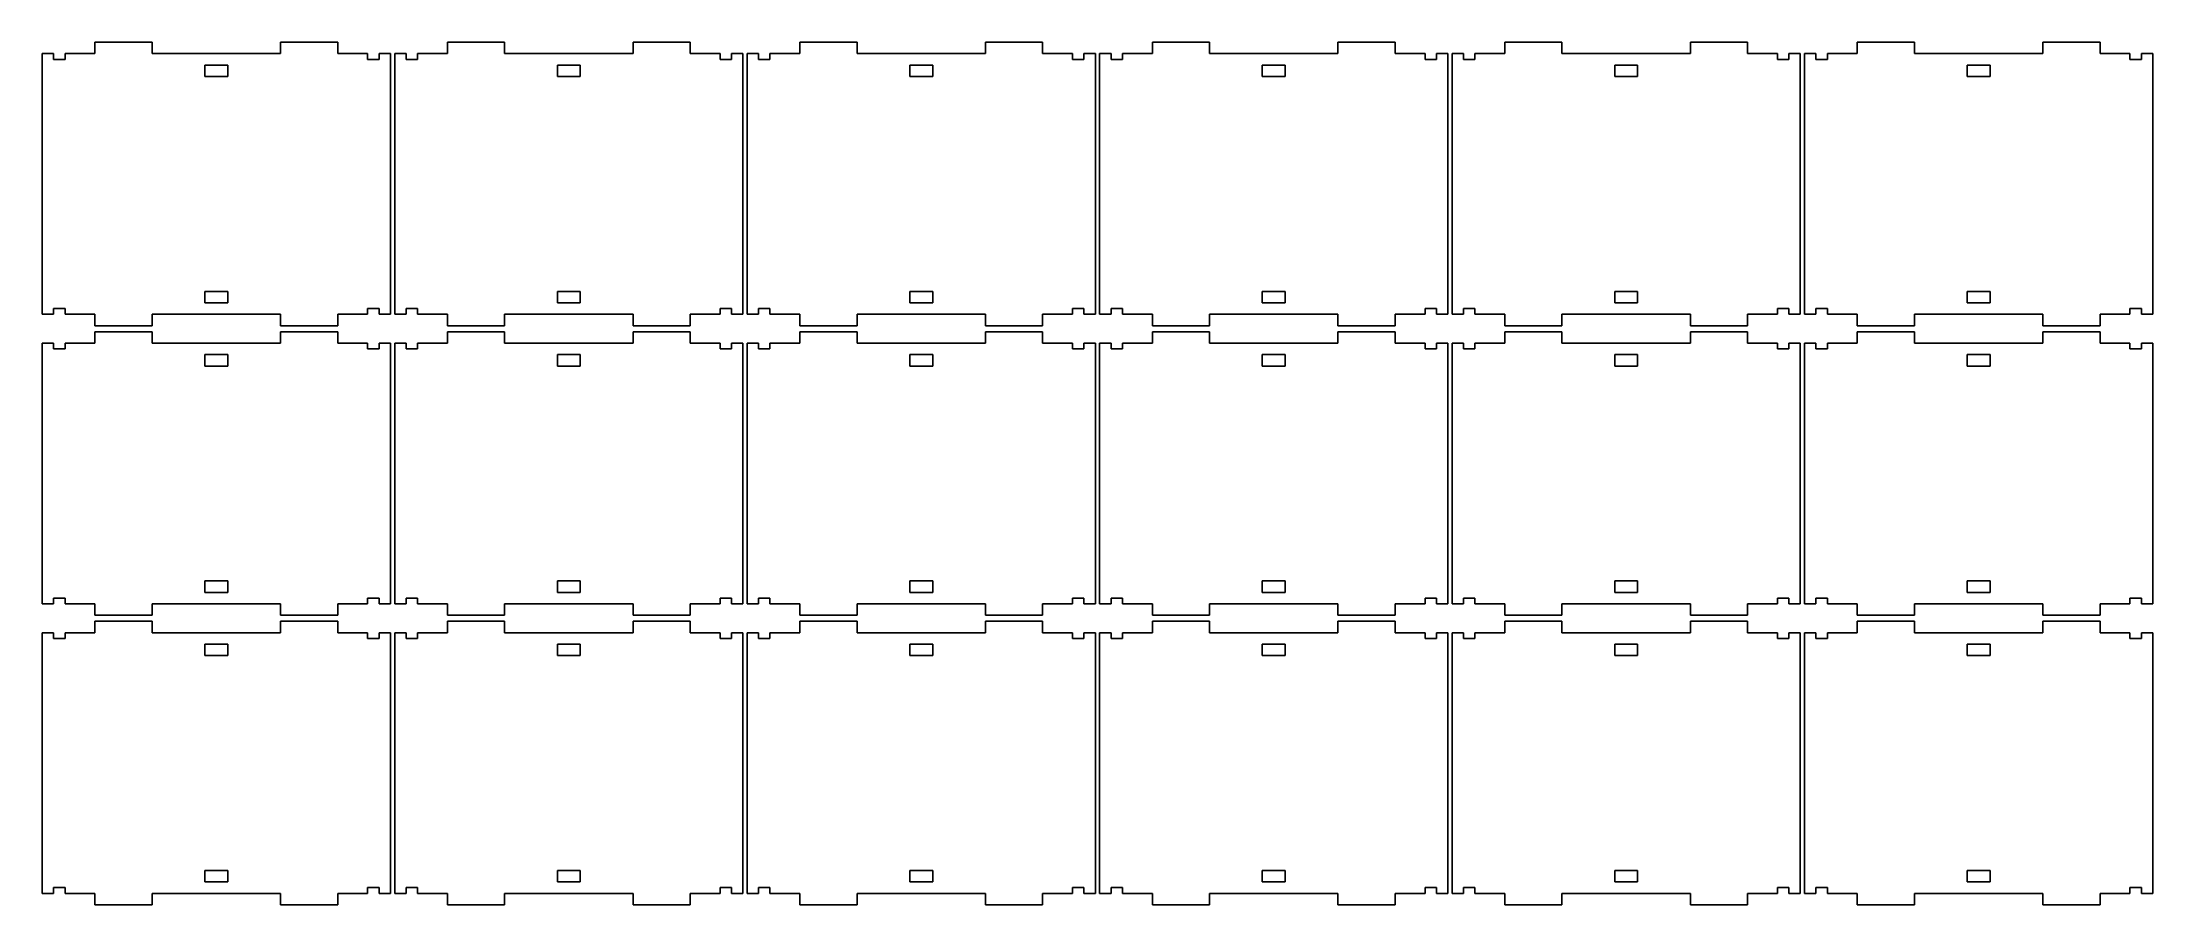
# Model space of a CAD drawing. Header units: millimetres. Extents: x 0 to 554, y 0 to 226.
import ezdxf

# ---------------------------------------------------------------- set-up
doc = ezdxf.new("R2010")
doc.units = ezdxf.units.MM
doc.layers.get('0').update_dxf_attribs({"color": 178, "true_color": 0x000000})
doc.layers.add('cutout', color=1, linetype='Continuous', true_color=0xff0000)

msp = doc.modelspace()

# ---------------------------------------------------------------- linework, layer by layer
for p, q in [((0, 223.4), (0, 155)), ((3, 223.4), (0, 223.4)), ((3, 223.4), (3, 221.9)), ((3, 221.9), (6, 221.9)), ((13.85, 223.4), (6, 223.4)), ((6, 221.9), (6, 223.4)), ((28.85, 226.4), (13.85, 226.4)), ((13.85, 223.4), (13.85, 226.4)), ((28.85, 223.4), (28.85, 226.4)), ((62.55, 223.4), (28.85, 223.4)), ((77.55, 226.4), (62.55, 226.4)), ((62.55, 223.4), (62.55, 226.4)), ((77.55, 223.4), (77.55, 226.4)), ((85.4, 223.4), (77.55, 223.4)), ((85.4, 223.4), (85.4, 221.9)), ((85.4, 221.9), (88.4, 221.9)), ((91.4, 223.4), (88.4, 223.4)), ((88.4, 221.9), (88.4, 223.4)), ((91.4, 155), (91.4, 223.4)), ((92.5, 223.4), (92.5, 155)), ((95.5, 223.4), (92.5, 223.4)), ((95.5, 223.4), (95.5, 221.9)), ((95.5, 221.9), (98.5, 221.9)), ((106.35, 223.4), (98.5, 223.4)), ((98.5, 221.9), (98.5, 223.4)), ((121.35, 226.4), (106.35, 226.4)), ((106.35, 223.4), (106.35, 226.4)), ((121.35, 223.4), (121.35, 226.4)), ((155.05, 223.4), (121.35, 223.4)), ((170.05, 226.4), (155.05, 226.4)), ((155.05, 223.4), (155.05, 226.4)), ((170.05, 223.4), (170.05, 226.4)), ((177.9, 223.4), (170.05, 223.4)), ((177.9, 223.4), (177.9, 221.9)), ((177.9, 221.9), (180.9, 221.9)), ((183.9, 223.4), (180.9, 223.4)), ((180.9, 221.9), (180.9, 223.4)), ((183.9, 155), (183.9, 223.4)), ((185, 223.4), (185, 155)), ((188, 223.4), (185, 223.4)), ((188, 223.4), (188, 221.9)), ((188, 221.9), (191, 221.9)), ((198.85, 223.4), (191, 223.4)), ((191, 221.9), (191, 223.4)), ((213.85, 226.4), (198.85, 226.4)), ((198.85, 223.4), (198.85, 226.4)), ((213.85, 223.4), (213.85, 226.4)), ((247.55, 223.4), (213.85, 223.4)), ((262.55, 226.4), (247.55, 226.4)), ((247.55, 223.4), (247.55, 226.4)), ((262.55, 223.4), (262.55, 226.4)), ((270.4, 223.4), (262.55, 223.4)), ((270.4, 223.4), (270.4, 221.9)), ((270.4, 221.9), (273.4, 221.9)), ((276.4, 223.4), (273.4, 223.4)), ((273.4, 221.9), (273.4, 223.4)), ((276.4, 155), (276.4, 223.4)), ((277.5, 223.4), (277.5, 155)), ((280.5, 223.4), (277.5, 223.4)), ((280.5, 223.4), (280.5, 221.9)), ((280.5, 221.9), (283.5, 221.9)), ((291.35, 223.4), (283.5, 223.4)), ((283.5, 221.9), (283.5, 223.4)), ((306.35, 226.4), (291.35, 226.4)), ((291.35, 223.4), (291.35, 226.4)), ((306.35, 223.4), (306.35, 226.4)), ((340.05, 223.4), (306.35, 223.4)), ((355.05, 226.4), (340.05, 226.4)), ((340.05, 223.4), (340.05, 226.4)), ((355.05, 223.4), (355.05, 226.4)), ((362.9, 223.4), (355.05, 223.4)), ((362.9, 223.4), (362.9, 221.9)), ((362.9, 221.9), (365.9, 221.9)), ((368.9, 223.4), (365.9, 223.4)), ((365.9, 221.9), (365.9, 223.4)), ((368.9, 155), (368.9, 223.4)), ((370, 223.4), (370, 155)), ((373, 223.4), (370, 223.4)), ((373, 223.4), (373, 221.9)), ((373, 221.9), (376, 221.9)), ((383.85, 223.4), (376, 223.4)), ((376, 221.9), (376, 223.4)), ((398.85, 226.4), (383.85, 226.4)), ((383.85, 223.4), (383.85, 226.4)), ((398.85, 223.4), (398.85, 226.4)), ((432.55, 223.4), (398.85, 223.4)), ((447.55, 226.4), (432.55, 226.4)), ((432.55, 223.4), (432.55, 226.4)), ((447.55, 223.4), (447.55, 226.4)), ((455.4, 223.4), (447.55, 223.4)), ((455.4, 223.4), (455.4, 221.9)), ((455.4, 221.9), (458.4, 221.9)), ((461.4, 223.4), (458.4, 223.4)), ((458.4, 221.9), (458.4, 223.4)), ((461.4, 155), (461.4, 223.4)), ((462.5, 223.4), (462.5, 155)), ((465.5, 223.4), (462.5, 223.4)), ((465.5, 223.4), (465.5, 221.9)), ((465.5, 221.9), (468.5, 221.9)), ((476.35, 223.4), (468.5, 223.4)), ((468.5, 221.9), (468.5, 223.4)), ((491.35, 226.4), (476.35, 226.4)), ((476.35, 223.4), (476.35, 226.4)), ((491.35, 223.4), (491.35, 226.4)), ((525.05, 223.4), (491.35, 223.4)), ((540.05, 226.4), (525.05, 226.4)), ((525.05, 223.4), (525.05, 226.4)), ((540.05, 223.4), (540.05, 226.4)), ((547.9, 223.4), (540.05, 223.4)), ((547.9, 223.4), (547.9, 221.9)), ((547.9, 221.9), (550.9, 221.9)), ((553.9, 223.4), (550.9, 223.4)), ((550.9, 221.9), (550.9, 223.4)), ((553.9, 155), (553.9, 223.4)), ((6, 156.5), (3, 156.5)), ((3, 156.5), (3, 155)), ((6, 155), (6, 156.5)), ((88.4, 156.5), (85.4, 156.5)), ((85.4, 156.5), (85.4, 155)), ((88.4, 155), (88.4, 156.5)), ((98.5, 156.5), (95.5, 156.5)), ((95.5, 156.5), (95.5, 155)), ((98.5, 155), (98.5, 156.5)), ((180.9, 156.5), (177.9, 156.5)), ((177.9, 156.5), (177.9, 155)), ((180.9, 155), (180.9, 156.5)), ((191, 156.5), (188, 156.5)), ((188, 156.5), (188, 155)), ((191, 155), (191, 156.5)), ((273.4, 156.5), (270.4, 156.5)), ((270.4, 156.5), (270.4, 155)), ((273.4, 155), (273.4, 156.5)), ((283.5, 156.5), (280.5, 156.5)), ((280.5, 156.5), (280.5, 155)), ((283.5, 155), (283.5, 156.5)), ((365.9, 156.5), (362.9, 156.5)), ((362.9, 156.5), (362.9, 155)), ((365.9, 155), (365.9, 156.5)), ((376, 156.5), (373, 156.5)), ((373, 156.5), (373, 155)), ((376, 155), (376, 156.5)), ((458.4, 156.5), (455.4, 156.5)), ((455.4, 156.5), (455.4, 155)), ((458.4, 155), (458.4, 156.5)), ((468.5, 156.5), (465.5, 156.5)), ((465.5, 156.5), (465.5, 155)), ((468.5, 155), (468.5, 156.5)), ((550.9, 156.5), (547.9, 156.5)), ((547.9, 156.5), (547.9, 155)), ((550.9, 155), (550.9, 156.5)), ((0, 155), (3, 155)), ((6, 155), (13.85, 155)), ((13.85, 152), (13.85, 155)), ((13.85, 152), (28.85, 152)), ((28.85, 150.4), (13.85, 150.4)), ((13.85, 147.4), (13.85, 150.4)), ((28.85, 155), (62.55, 155)), ((28.85, 152), (28.85, 155)), ((28.85, 147.4), (28.85, 150.4)), ((62.55, 152), (62.55, 155)), ((62.55, 152), (77.55, 152)), ((77.55, 150.4), (62.55, 150.4)), ((62.55, 147.4), (62.55, 150.4)), ((77.55, 155), (85.4, 155)), ((77.55, 152), (77.55, 155)), ((77.55, 147.4), (77.55, 150.4)), ((88.4, 155), (91.4, 155)), ((92.5, 155), (95.5, 155)), ((98.5, 155), (106.35, 155)), ((106.35, 152), (106.35, 155)), ((106.35, 152), (121.35, 152)), ((121.35, 150.4), (106.35, 150.4)), ((106.35, 147.4), (106.35, 150.4)), ((121.35, 155), (155.05, 155)), ((121.35, 152), (121.35, 155)), ((121.35, 147.4), (121.35, 150.4)), ((155.05, 152), (155.05, 155)), ((155.05, 152), (170.05, 152)), ((170.05, 150.4), (155.05, 150.4)), ((155.05, 147.4), (155.05, 150.4)), ((170.05, 155), (177.9, 155)), ((170.05, 152), (170.05, 155)), ((170.05, 147.4), (170.05, 150.4)), ((180.9, 155), (183.9, 155)), ((185, 155), (188, 155)), ((191, 155), (198.85, 155)), ((198.85, 152), (198.85, 155)), ((198.85, 152), (213.85, 152)), ((213.85, 150.4), (198.85, 150.4)), ((198.85, 147.4), (198.85, 150.4)), ((213.85, 155), (247.55, 155)), ((213.85, 152), (213.85, 155)), ((213.85, 147.4), (213.85, 150.4)), ((247.55, 152), (247.55, 155)), ((247.55, 152), (262.55, 152)), ((262.55, 150.4), (247.55, 150.4)), ((247.55, 147.4), (247.55, 150.4)), ((262.55, 155), (270.4, 155)), ((262.55, 152), (262.55, 155)), ((262.55, 147.4), (262.55, 150.4)), ((273.4, 155), (276.4, 155)), ((277.5, 155), (280.5, 155)), ((283.5, 155), (291.35, 155)), ((291.35, 152), (291.35, 155)), ((291.35, 152), (306.35, 152)), ((306.35, 150.4), (291.35, 150.4)), ((291.35, 147.4), (291.35, 150.4)), ((306.35, 155), (340.05, 155)), ((306.35, 152), (306.35, 155)), ((306.35, 147.4), (306.35, 150.4)), ((340.05, 152), (340.05, 155)), ((340.05, 152), (355.05, 152)), ((355.05, 150.4), (340.05, 150.4)), ((340.05, 147.4), (340.05, 150.4)), ((355.05, 155), (362.9, 155)), ((355.05, 152), (355.05, 155)), ((355.05, 147.4), (355.05, 150.4)), ((365.9, 155), (368.9, 155)), ((370, 155), (373, 155)), ((376, 155), (383.85, 155)), ((383.85, 152), (383.85, 155)), ((383.85, 152), (398.85, 152)), ((398.85, 150.4), (383.85, 150.4)), ((383.85, 147.4), (383.85, 150.4)), ((398.85, 155), (432.55, 155)), ((398.85, 152), (398.85, 155)), ((398.85, 147.4), (398.85, 150.4)), ((432.55, 152), (432.55, 155)), ((432.55, 152), (447.55, 152)), ((447.55, 150.4), (432.55, 150.4)), ((432.55, 147.4), (432.55, 150.4)), ((447.55, 155), (455.4, 155)), ((447.55, 152), (447.55, 155)), ((447.55, 147.4), (447.55, 150.4)), ((458.4, 155), (461.4, 155)), ((462.5, 155), (465.5, 155)), ((468.5, 155), (476.35, 155)), ((476.35, 152), (476.35, 155)), ((476.35, 152), (491.35, 152)), ((491.35, 150.4), (476.35, 150.4)), ((476.35, 147.4), (476.35, 150.4)), ((491.35, 155), (525.05, 155)), ((491.35, 152), (491.35, 155)), ((491.35, 147.4), (491.35, 150.4)), ((525.05, 152), (525.05, 155)), ((525.05, 152), (540.05, 152)), ((540.05, 150.4), (525.05, 150.4)), ((525.05, 147.4), (525.05, 150.4)), ((540.05, 155), (547.9, 155)), ((540.05, 152), (540.05, 155)), ((540.05, 147.4), (540.05, 150.4)), ((550.9, 155), (553.9, 155)), ((0, 147.4), (0, 79)), ((3, 147.4), (0, 147.4)), ((3, 147.4), (3, 145.9)), ((3, 145.9), (6, 145.9)), ((13.85, 147.4), (6, 147.4)), ((6, 145.9), (6, 147.4)), ((62.55, 147.4), (28.85, 147.4)), ((85.4, 147.4), (77.55, 147.4)), ((85.4, 147.4), (85.4, 145.9)), ((85.4, 145.9), (88.4, 145.9)), ((91.4, 147.4), (88.4, 147.4)), ((88.4, 145.9), (88.4, 147.4)), ((91.4, 79), (91.4, 147.4)), ((92.5, 147.4), (92.5, 79)), ((95.5, 147.4), (92.5, 147.4)), ((95.5, 147.4), (95.5, 145.9)), ((95.5, 145.9), (98.5, 145.9)), ((106.35, 147.4), (98.5, 147.4)), ((98.5, 145.9), (98.5, 147.4)), ((155.05, 147.4), (121.35, 147.4)), ((177.9, 147.4), (170.05, 147.4)), ((177.9, 147.4), (177.9, 145.9)), ((177.9, 145.9), (180.9, 145.9)), ((183.9, 147.4), (180.9, 147.4)), ((180.9, 145.9), (180.9, 147.4)), ((183.9, 79), (183.9, 147.4)), ((185, 147.4), (185, 79)), ((188, 147.4), (185, 147.4)), ((188, 147.4), (188, 145.9)), ((188, 145.9), (191, 145.9)), ((198.85, 147.4), (191, 147.4)), ((191, 145.9), (191, 147.4)), ((247.55, 147.4), (213.85, 147.4)), ((270.4, 147.4), (262.55, 147.4)), ((270.4, 147.4), (270.4, 145.9)), ((270.4, 145.9), (273.4, 145.9)), ((276.4, 147.4), (273.4, 147.4)), ((273.4, 145.9), (273.4, 147.4)), ((276.4, 79), (276.4, 147.4)), ((277.5, 147.4), (277.5, 79)), ((280.5, 147.4), (277.5, 147.4)), ((280.5, 147.4), (280.5, 145.9)), ((280.5, 145.9), (283.5, 145.9)), ((291.35, 147.4), (283.5, 147.4)), ((283.5, 145.9), (283.5, 147.4)), ((340.05, 147.4), (306.35, 147.4)), ((362.9, 147.4), (355.05, 147.4)), ((362.9, 147.4), (362.9, 145.9)), ((362.9, 145.9), (365.9, 145.9)), ((368.9, 147.4), (365.9, 147.4)), ((365.9, 145.9), (365.9, 147.4)), ((368.9, 79), (368.9, 147.4)), ((370, 147.4), (370, 79)), ((373, 147.4), (370, 147.4)), ((373, 147.4), (373, 145.9)), ((373, 145.9), (376, 145.9)), ((383.85, 147.4), (376, 147.4)), ((376, 145.9), (376, 147.4)), ((432.55, 147.4), (398.85, 147.4)), ((455.4, 147.4), (447.55, 147.4)), ((455.4, 147.4), (455.4, 145.9)), ((455.4, 145.9), (458.4, 145.9)), ((461.4, 147.4), (458.4, 147.4)), ((458.4, 145.9), (458.4, 147.4)), ((461.4, 79), (461.4, 147.4)), ((462.5, 147.4), (462.5, 79)), ((465.5, 147.4), (462.5, 147.4)), ((465.5, 147.4), (465.5, 145.9)), ((465.5, 145.9), (468.5, 145.9)), ((476.35, 147.4), (468.5, 147.4)), ((468.5, 145.9), (468.5, 147.4)), ((525.05, 147.4), (491.35, 147.4)), ((547.9, 147.4), (540.05, 147.4)), ((547.9, 147.4), (547.9, 145.9)), ((547.9, 145.9), (550.9, 145.9)), ((553.9, 147.4), (550.9, 147.4)), ((550.9, 145.9), (550.9, 147.4)), ((553.9, 79), (553.9, 147.4)), ((0, 79), (3, 79)), ((6, 80.5), (3, 80.5)), ((3, 80.5), (3, 79)), ((6, 79), (6, 80.5)), ((6, 79), (13.85, 79)), ((13.85, 76), (13.85, 79)), ((28.85, 79), (62.55, 79)), ((28.85, 76), (28.85, 79)), ((62.55, 76), (62.55, 79)), ((77.55, 79), (85.4, 79)), ((77.55, 76), (77.55, 79)), ((88.4, 80.5), (85.4, 80.5)), ((85.4, 80.5), (85.4, 79)), ((88.4, 79), (88.4, 80.5)), ((88.4, 79), (91.4, 79)), ((92.5, 79), (95.5, 79)), ((98.5, 80.5), (95.5, 80.5)), ((95.5, 80.5), (95.5, 79)), ((98.5, 79), (98.5, 80.5)), ((98.5, 79), (106.35, 79)), ((106.35, 76), (106.35, 79)), ((121.35, 79), (155.05, 79)), ((121.35, 76), (121.35, 79)), ((155.05, 76), (155.05, 79)), ((170.05, 79), (177.9, 79)), ((170.05, 76), (170.05, 79)), ((180.9, 80.5), (177.9, 80.5)), ((177.9, 80.5), (177.9, 79)), ((180.9, 79), (180.9, 80.5)), ((180.9, 79), (183.9, 79)), ((185, 79), (188, 79)), ((191, 80.5), (188, 80.5)), ((188, 80.5), (188, 79)), ((191, 79), (191, 80.5)), ((191, 79), (198.85, 79)), ((198.85, 76), (198.85, 79)), ((213.85, 79), (247.55, 79)), ((213.85, 76), (213.85, 79)), ((247.55, 76), (247.55, 79)), ((262.55, 79), (270.4, 79)), ((262.55, 76), (262.55, 79)), ((273.4, 80.5), (270.4, 80.5)), ((270.4, 80.5), (270.4, 79)), ((273.4, 79), (273.4, 80.5)), ((273.4, 79), (276.4, 79)), ((277.5, 79), (280.5, 79)), ((283.5, 80.5), (280.5, 80.5)), ((280.5, 80.5), (280.5, 79)), ((283.5, 79), (283.5, 80.5)), ((283.5, 79), (291.35, 79)), ((291.35, 76), (291.35, 79)), ((306.35, 79), (340.05, 79)), ((306.35, 76), (306.35, 79)), ((340.05, 76), (340.05, 79)), ((355.05, 79), (362.9, 79)), ((355.05, 76), (355.05, 79)), ((365.9, 80.5), (362.9, 80.5)), ((362.9, 80.5), (362.9, 79)), ((365.9, 79), (365.9, 80.5)), ((365.9, 79), (368.9, 79)), ((370, 79), (373, 79)), ((376, 80.5), (373, 80.5)), ((373, 80.5), (373, 79)), ((376, 79), (376, 80.5)), ((376, 79), (383.85, 79)), ((383.85, 76), (383.85, 79)), ((398.85, 79), (432.55, 79)), ((398.85, 76), (398.85, 79)), ((432.55, 76), (432.55, 79)), ((447.55, 79), (455.4, 79)), ((447.55, 76), (447.55, 79)), ((458.4, 80.5), (455.4, 80.5)), ((455.4, 80.5), (455.4, 79)), ((458.4, 79), (458.4, 80.5)), ((458.4, 79), (461.4, 79)), ((462.5, 79), (465.5, 79)), ((468.5, 80.5), (465.5, 80.5)), ((465.5, 80.5), (465.5, 79)), ((468.5, 79), (468.5, 80.5)), ((468.5, 79), (476.35, 79)), ((476.35, 76), (476.35, 79)), ((491.35, 79), (525.05, 79)), ((491.35, 76), (491.35, 79)), ((525.05, 76), (525.05, 79)), ((540.05, 79), (547.9, 79)), ((540.05, 76), (540.05, 79)), ((550.9, 80.5), (547.9, 80.5)), ((547.9, 80.5), (547.9, 79)), ((550.9, 79), (550.9, 80.5)), ((550.9, 79), (553.9, 79)), ((13.85, 76), (28.85, 76)), ((28.85, 74.4), (13.85, 74.4)), ((13.85, 71.4), (13.85, 74.4)), ((28.85, 71.4), (28.85, 74.4)), ((62.55, 76), (77.55, 76)), ((77.55, 74.4), (62.55, 74.4)), ((62.55, 71.4), (62.55, 74.4)), ((77.55, 71.4), (77.55, 74.4)), ((106.35, 76), (121.35, 76)), ((121.35, 74.4), (106.35, 74.4)), ((106.35, 71.4), (106.35, 74.4)), ((121.35, 71.4), (121.35, 74.4)), ((155.05, 76), (170.05, 76)), ((170.05, 74.4), (155.05, 74.4)), ((155.05, 71.4), (155.05, 74.4)), ((170.05, 71.4), (170.05, 74.4)), ((198.85, 76), (213.85, 76)), ((213.85, 74.4), (198.85, 74.4)), ((198.85, 71.4), (198.85, 74.4)), ((213.85, 71.4), (213.85, 74.4)), ((247.55, 76), (262.55, 76)), ((262.55, 74.4), (247.55, 74.4)), ((247.55, 71.4), (247.55, 74.4)), ((262.55, 71.4), (262.55, 74.4)), ((291.35, 76), (306.35, 76)), ((306.35, 74.4), (291.35, 74.4)), ((291.35, 71.4), (291.35, 74.4)), ((306.35, 71.4), (306.35, 74.4)), ((340.05, 76), (355.05, 76)), ((355.05, 74.4), (340.05, 74.4)), ((340.05, 71.4), (340.05, 74.4)), ((355.05, 71.4), (355.05, 74.4)), ((383.85, 76), (398.85, 76)), ((398.85, 74.4), (383.85, 74.4)), ((383.85, 71.4), (383.85, 74.4)), ((398.85, 71.4), (398.85, 74.4)), ((432.55, 76), (447.55, 76)), ((447.55, 74.4), (432.55, 74.4)), ((432.55, 71.4), (432.55, 74.4)), ((447.55, 71.4), (447.55, 74.4)), ((476.35, 76), (491.35, 76)), ((491.35, 74.4), (476.35, 74.4)), ((476.35, 71.4), (476.35, 74.4)), ((491.35, 71.4), (491.35, 74.4)), ((525.05, 76), (540.05, 76)), ((540.05, 74.4), (525.05, 74.4)), ((525.05, 71.4), (525.05, 74.4)), ((540.05, 71.4), (540.05, 74.4)), ((0, 71.4), (0, 3)), ((3, 71.4), (0, 71.4)), ((3, 71.4), (3, 69.9)), ((3, 69.9), (6, 69.9)), ((13.85, 71.4), (6, 71.4)), ((6, 69.9), (6, 71.4)), ((62.55, 71.4), (28.85, 71.4)), ((85.4, 71.4), (77.55, 71.4)), ((85.4, 71.4), (85.4, 69.9)), ((85.4, 69.9), (88.4, 69.9)), ((91.4, 71.4), (88.4, 71.4)), ((88.4, 69.9), (88.4, 71.4)), ((91.4, 3), (91.4, 71.4)), ((92.5, 71.4), (92.5, 3)), ((95.5, 71.4), (92.5, 71.4)), ((95.5, 71.4), (95.5, 69.9)), ((95.5, 69.9), (98.5, 69.9)), ((106.35, 71.4), (98.5, 71.4)), ((98.5, 69.9), (98.5, 71.4)), ((155.05, 71.4), (121.35, 71.4)), ((177.9, 71.4), (170.05, 71.4)), ((177.9, 71.4), (177.9, 69.9)), ((177.9, 69.9), (180.9, 69.9)), ((183.9, 71.4), (180.9, 71.4)), ((180.9, 69.9), (180.9, 71.4)), ((183.9, 3), (183.9, 71.4)), ((185, 71.4), (185, 3)), ((188, 71.4), (185, 71.4)), ((188, 71.4), (188, 69.9)), ((188, 69.9), (191, 69.9)), ((198.85, 71.4), (191, 71.4)), ((191, 69.9), (191, 71.4)), ((247.55, 71.4), (213.85, 71.4)), ((270.4, 71.4), (262.55, 71.4)), ((270.4, 71.4), (270.4, 69.9)), ((270.4, 69.9), (273.4, 69.9)), ((276.4, 71.4), (273.4, 71.4)), ((273.4, 69.9), (273.4, 71.4)), ((276.4, 3), (276.4, 71.4)), ((277.5, 71.4), (277.5, 3)), ((280.5, 71.4), (277.5, 71.4)), ((280.5, 71.4), (280.5, 69.9)), ((280.5, 69.9), (283.5, 69.9)), ((291.35, 71.4), (283.5, 71.4)), ((283.5, 69.9), (283.5, 71.4)), ((340.05, 71.4), (306.35, 71.4)), ((362.9, 71.4), (355.05, 71.4)), ((362.9, 71.4), (362.9, 69.9)), ((362.9, 69.9), (365.9, 69.9)), ((368.9, 71.4), (365.9, 71.4)), ((365.9, 69.9), (365.9, 71.4)), ((368.9, 3), (368.9, 71.4)), ((370, 71.4), (370, 3)), ((373, 71.4), (370, 71.4)), ((373, 71.4), (373, 69.9)), ((373, 69.9), (376, 69.9)), ((383.85, 71.4), (376, 71.4)), ((376, 69.9), (376, 71.4)), ((432.55, 71.4), (398.85, 71.4)), ((455.4, 71.4), (447.55, 71.4)), ((455.4, 71.4), (455.4, 69.9)), ((455.4, 69.9), (458.4, 69.9)), ((461.4, 71.4), (458.4, 71.4)), ((458.4, 69.9), (458.4, 71.4)), ((461.4, 3), (461.4, 71.4)), ((462.5, 71.4), (462.5, 3)), ((465.5, 71.4), (462.5, 71.4)), ((465.5, 71.4), (465.5, 69.9)), ((465.5, 69.9), (468.5, 69.9)), ((476.35, 71.4), (468.5, 71.4)), ((468.5, 69.9), (468.5, 71.4)), ((525.05, 71.4), (491.35, 71.4)), ((547.9, 71.4), (540.05, 71.4)), ((547.9, 71.4), (547.9, 69.9)), ((547.9, 69.9), (550.9, 69.9)), ((553.9, 71.4), (550.9, 71.4)), ((550.9, 69.9), (550.9, 71.4)), ((553.9, 3), (553.9, 71.4)), ((0, 3), (3, 3)), ((6, 4.5), (3, 4.5)), ((3, 4.5), (3, 3)), ((6, 3), (6, 4.5)), ((6, 3), (13.85, 3)), ((13.85, 0), (13.85, 3)), ((13.85, 0), (28.85, 0)), ((28.85, 3), (62.55, 3)), ((28.85, 0), (28.85, 3)), ((62.55, 0), (62.55, 3)), ((62.55, 0), (77.55, 0)), ((77.55, 3), (85.4, 3)), ((77.55, 0), (77.55, 3)), ((88.4, 4.5), (85.4, 4.5)), ((85.4, 4.5), (85.4, 3)), ((88.4, 3), (88.4, 4.5)), ((88.4, 3), (91.4, 3)), ((92.5, 3), (95.5, 3)), ((98.5, 4.5), (95.5, 4.5)), ((95.5, 4.5), (95.5, 3)), ((98.5, 3), (98.5, 4.5)), ((98.5, 3), (106.35, 3)), ((106.35, 0), (106.35, 3)), ((106.35, 0), (121.35, 0)), ((121.35, 3), (155.05, 3)), ((121.35, 0), (121.35, 3)), ((155.05, 0), (155.05, 3)), ((155.05, 0), (170.05, 0)), ((170.05, 3), (177.9, 3)), ((170.05, 0), (170.05, 3)), ((180.9, 4.5), (177.9, 4.5)), ((177.9, 4.5), (177.9, 3)), ((180.9, 3), (180.9, 4.5)), ((180.9, 3), (183.9, 3)), ((185, 3), (188, 3)), ((191, 4.5), (188, 4.5)), ((188, 4.5), (188, 3)), ((191, 3), (191, 4.5)), ((191, 3), (198.85, 3)), ((198.85, 0), (198.85, 3)), ((198.85, 0), (213.85, 0)), ((213.85, 3), (247.55, 3)), ((213.85, 0), (213.85, 3)), ((247.55, 0), (247.55, 3)), ((247.55, 0), (262.55, 0)), ((262.55, 3), (270.4, 3)), ((262.55, 0), (262.55, 3)), ((273.4, 4.5), (270.4, 4.5)), ((270.4, 4.5), (270.4, 3)), ((273.4, 3), (273.4, 4.5)), ((273.4, 3), (276.4, 3)), ((277.5, 3), (280.5, 3)), ((283.5, 4.5), (280.5, 4.5)), ((280.5, 4.5), (280.5, 3)), ((283.5, 3), (283.5, 4.5)), ((283.5, 3), (291.35, 3)), ((291.35, 0), (291.35, 3)), ((291.35, 0), (306.35, 0)), ((306.35, 3), (340.05, 3)), ((306.35, 0), (306.35, 3)), ((340.05, 0), (340.05, 3)), ((340.05, 0), (355.05, 0)), ((355.05, 3), (362.9, 3)), ((355.05, 0), (355.05, 3)), ((365.9, 4.5), (362.9, 4.5)), ((362.9, 4.5), (362.9, 3)), ((365.9, 3), (365.9, 4.5)), ((365.9, 3), (368.9, 3)), ((370, 3), (373, 3)), ((376, 4.5), (373, 4.5)), ((373, 4.5), (373, 3)), ((376, 3), (376, 4.5)), ((376, 3), (383.85, 3)), ((383.85, 0), (383.85, 3)), ((383.85, 0), (398.85, 0)), ((398.85, 3), (432.55, 3)), ((398.85, 0), (398.85, 3)), ((432.55, 0), (432.55, 3)), ((432.55, 0), (447.55, 0)), ((447.55, 3), (455.4, 3)), ((447.55, 0), (447.55, 3)), ((458.4, 4.5), (455.4, 4.5)), ((455.4, 4.5), (455.4, 3)), ((458.4, 3), (458.4, 4.5)), ((458.4, 3), (461.4, 3)), ((462.5, 3), (465.5, 3)), ((468.5, 4.5), (465.5, 4.5)), ((465.5, 4.5), (465.5, 3)), ((468.5, 3), (468.5, 4.5)), ((468.5, 3), (476.35, 3)), ((476.35, 0), (476.35, 3)), ((476.35, 0), (491.35, 0)), ((491.35, 3), (525.05, 3)), ((491.35, 0), (491.35, 3)), ((525.05, 0), (525.05, 3)), ((525.05, 0), (540.05, 0)), ((540.05, 3), (547.9, 3)), ((540.05, 0), (540.05, 3)), ((550.9, 4.5), (547.9, 4.5)), ((547.9, 4.5), (547.9, 3)), ((550.9, 3), (550.9, 4.5)), ((550.9, 3), (553.9, 3))]:
    msp.add_line(p, q)
at = {"layer": 'cutout'}
for p, q in [((48.7, 220.4), (42.7, 220.4)), ((42.7, 220.4), (42.7, 217.4)), ((42.7, 217.4), (48.7, 217.4)), ((48.7, 217.4), (48.7, 220.4)), ((141.2, 220.4), (135.2, 220.4)), ((135.2, 220.4), (135.2, 217.4)), ((135.2, 217.4), (141.2, 217.4)), ((141.2, 217.4), (141.2, 220.4)), ((233.7, 220.4), (227.7, 220.4)), ((227.7, 220.4), (227.7, 217.4)), ((227.7, 217.4), (233.7, 217.4)), ((233.7, 217.4), (233.7, 220.4)), ((326.2, 220.4), (320.2, 220.4)), ((320.2, 220.4), (320.2, 217.4)), ((320.2, 217.4), (326.2, 217.4)), ((326.2, 217.4), (326.2, 220.4)), ((418.7, 220.4), (412.7, 220.4)), ((412.7, 220.4), (412.7, 217.4)), ((412.7, 217.4), (418.7, 217.4)), ((418.7, 217.4), (418.7, 220.4)), ((511.2, 220.4), (505.2, 220.4)), ((505.2, 220.4), (505.2, 217.4)), ((505.2, 217.4), (511.2, 217.4)), ((511.2, 217.4), (511.2, 220.4)), ((48.7, 161), (42.7, 161)), ((42.7, 161), (42.7, 158)), ((48.7, 158), (48.7, 161)), ((141.2, 161), (135.2, 161)), ((135.2, 161), (135.2, 158)), ((141.2, 158), (141.2, 161)), ((233.7, 161), (227.7, 161)), ((227.7, 161), (227.7, 158)), ((233.7, 158), (233.7, 161)), ((326.2, 161), (320.2, 161)), ((320.2, 161), (320.2, 158)), ((326.2, 158), (326.2, 161)), ((418.7, 161), (412.7, 161)), ((412.7, 161), (412.7, 158)), ((418.7, 158), (418.7, 161)), ((511.2, 161), (505.2, 161)), ((505.2, 161), (505.2, 158)), ((511.2, 158), (511.2, 161)), ((42.7, 158), (48.7, 158)), ((135.2, 158), (141.2, 158)), ((227.7, 158), (233.7, 158)), ((320.2, 158), (326.2, 158)), ((412.7, 158), (418.7, 158)), ((505.2, 158), (511.2, 158)), ((48.7, 144.4), (42.7, 144.4)), ((42.7, 144.4), (42.7, 141.4)), ((48.7, 141.4), (48.7, 144.4)), ((141.2, 144.4), (135.2, 144.4)), ((135.2, 144.4), (135.2, 141.4)), ((141.2, 141.4), (141.2, 144.4)), ((233.7, 144.4), (227.7, 144.4)), ((227.7, 144.4), (227.7, 141.4)), ((233.7, 141.4), (233.7, 144.4)), ((326.2, 144.4), (320.2, 144.4)), ((320.2, 144.4), (320.2, 141.4)), ((326.2, 141.4), (326.2, 144.4)), ((418.7, 144.4), (412.7, 144.4)), ((412.7, 144.4), (412.7, 141.4)), ((418.7, 141.4), (418.7, 144.4)), ((511.2, 144.4), (505.2, 144.4)), ((505.2, 144.4), (505.2, 141.4)), ((511.2, 141.4), (511.2, 144.4)), ((42.7, 141.4), (48.7, 141.4)), ((135.2, 141.4), (141.2, 141.4)), ((227.7, 141.4), (233.7, 141.4)), ((320.2, 141.4), (326.2, 141.4)), ((412.7, 141.4), (418.7, 141.4)), ((505.2, 141.4), (511.2, 141.4)), ((48.7, 85), (42.7, 85)), ((42.7, 85), (42.7, 82)), ((48.7, 82), (48.7, 85)), ((141.2, 85), (135.2, 85)), ((135.2, 85), (135.2, 82)), ((141.2, 82), (141.2, 85)), ((233.7, 85), (227.7, 85)), ((227.7, 85), (227.7, 82)), ((233.7, 82), (233.7, 85)), ((326.2, 85), (320.2, 85)), ((320.2, 85), (320.2, 82)), ((326.2, 82), (326.2, 85)), ((418.7, 85), (412.7, 85)), ((412.7, 85), (412.7, 82)), ((418.7, 82), (418.7, 85)), ((511.2, 85), (505.2, 85)), ((505.2, 85), (505.2, 82)), ((511.2, 82), (511.2, 85)), ((42.7, 82), (48.7, 82)), ((135.2, 82), (141.2, 82)), ((227.7, 82), (233.7, 82)), ((320.2, 82), (326.2, 82)), ((412.7, 82), (418.7, 82)), ((505.2, 82), (511.2, 82)), ((48.7, 68.4), (42.7, 68.4)), ((42.7, 68.4), (42.7, 65.4)), ((48.7, 65.4), (48.7, 68.4)), ((141.2, 68.4), (135.2, 68.4)), ((135.2, 68.4), (135.2, 65.4)), ((141.2, 65.4), (141.2, 68.4)), ((233.7, 68.4), (227.7, 68.4)), ((227.7, 68.4), (227.7, 65.4)), ((233.7, 65.4), (233.7, 68.4)), ((326.2, 68.4), (320.2, 68.4)), ((320.2, 68.4), (320.2, 65.4)), ((326.2, 65.4), (326.2, 68.4)), ((418.7, 68.4), (412.7, 68.4)), ((412.7, 68.4), (412.7, 65.4)), ((418.7, 65.4), (418.7, 68.4)), ((511.2, 68.4), (505.2, 68.4)), ((505.2, 68.4), (505.2, 65.4)), ((511.2, 65.4), (511.2, 68.4)), ((42.7, 65.4), (48.7, 65.4)), ((135.2, 65.4), (141.2, 65.4)), ((227.7, 65.4), (233.7, 65.4)), ((320.2, 65.4), (326.2, 65.4)), ((412.7, 65.4), (418.7, 65.4)), ((505.2, 65.4), (511.2, 65.4)), ((48.7, 9), (42.7, 9)), ((42.7, 9), (42.7, 6)), ((42.7, 6), (48.7, 6)), ((48.7, 6), (48.7, 9)), ((141.2, 9), (135.2, 9)), ((135.2, 9), (135.2, 6)), ((135.2, 6), (141.2, 6)), ((141.2, 6), (141.2, 9)), ((233.7, 9), (227.7, 9)), ((227.7, 9), (227.7, 6)), ((227.7, 6), (233.7, 6)), ((233.7, 6), (233.7, 9)), ((326.2, 9), (320.2, 9)), ((320.2, 9), (320.2, 6)), ((320.2, 6), (326.2, 6)), ((326.2, 6), (326.2, 9)), ((418.7, 9), (412.7, 9)), ((412.7, 9), (412.7, 6)), ((412.7, 6), (418.7, 6)), ((418.7, 6), (418.7, 9)), ((511.2, 9), (505.2, 9)), ((505.2, 9), (505.2, 6)), ((505.2, 6), (511.2, 6)), ((511.2, 6), (511.2, 9))]:
    msp.add_line(p, q, dxfattribs=at)

doc.saveas('drawing.dxf')
